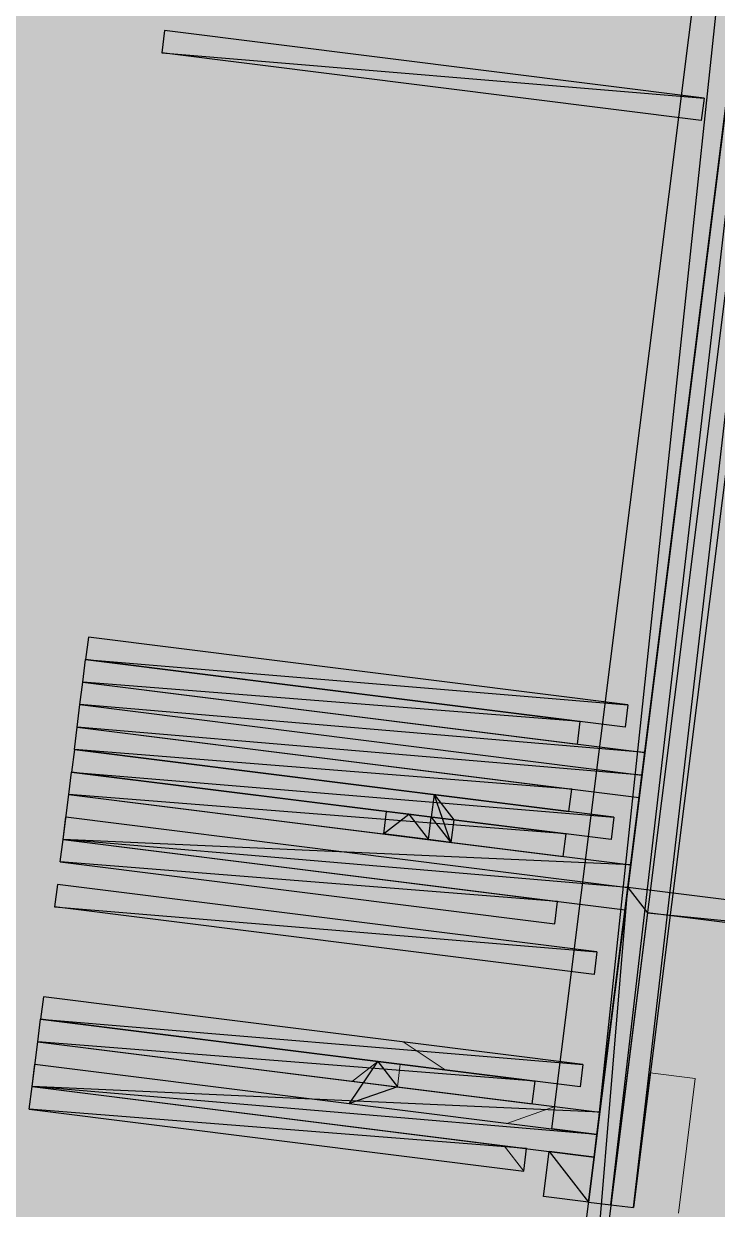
# Model space of a CAD drawing. Header units: metres. Extents: x -4 to 509425, y 7549 to 4732445.
# Drawn here: x 475994.0224 to 475994.2816, y 4719728.281 to 4719728.7242 of the extents above; entities that cross this region are included whole.
import ezdxf

# ---------------------------------------------------------------- set-up
doc = ezdxf.new("R2010")
doc.units = ezdxf.units.M
doc.header["$LTSCALE"] = 0.01
doc.header["$MEASUREMENT"] = 0
doc.layers.get('0').update_dxf_attribs({"lineweight": 0})
doc.layers.add('_SUBESTACIÓN', color=1, linetype='Continuous')
doc.layers.add('SUBESTACION LA VID', color=253, linetype='Continuous')

# ---------------------------------------------------------------- blocks, each defined once
blk = doc.blocks.new('A$Cfff6051d')
at = {"layer": 'SUBESTACION LA VID', "transparency": 33554687}
h = blk.add_hatch(color=256, dxfattribs=at)
h.dxf.hatch_style = 2
edge = h.paths.add_edge_path()
edge.add_spline(control_points=[(475994.21979, 4719728.31102), (475994.21979, 4719728.31102), (475994.23659, 4719728.30891), (475994.23659, 4719728.30891), (475994.23659, 4719728.30891), (475994.32932, 4719729.18465), (475994.32932, 4719729.18465), (475994.32932, 4719729.18465), (475994.21979, 4719728.31102), (475994.21979, 4719728.31102)], knot_values=[0, 0, 0, 0, 1, 1, 1, 2, 2, 2, 3, 3, 3, 3], degree=3, periodic=0)
edge = h.paths.add_edge_path()
edge.add_spline(control_points=[(475994.23659, 4719728.30891), (475994.23659, 4719728.30891), (475994.32932, 4719729.18465), (475994.32932, 4719729.18465), (475994.32932, 4719729.18465), (475994.34822, 4719729.19935), (475994.34822, 4719729.19935), (475994.34822, 4719729.19935), (475994.23659, 4719728.30891), (475994.23659, 4719728.30891)], knot_values=[0, 0, 0, 0, 1, 1, 1, 2, 2, 2, 3, 3, 3, 3], degree=3, periodic=0)
edge = h.paths.add_edge_path()
edge.add_spline(control_points=[(475994.32932, 4719729.18465), (475994.32932, 4719729.18465), (475994.34822, 4719729.19935), (475994.34822, 4719729.19935), (475994.34822, 4719729.19935), (475994.28731, 4719729.18992), (475994.28731, 4719729.18992), (475994.28731, 4719729.18992), (475994.32932, 4719729.18465), (475994.32932, 4719729.18465)], knot_values=[0, 0, 0, 0, 1, 1, 1, 2, 2, 2, 3, 3, 3, 3], degree=3, periodic=0)
edge = h.paths.add_edge_path()
edge.add_spline(control_points=[(475994.34822, 4719729.19935), (475994.34822, 4719729.19935), (475994.28731, 4719729.18992), (475994.28731, 4719729.18992), (475994.28731, 4719729.18992), (475994.27262, 4719729.20883), (475994.27262, 4719729.20883), (475994.27262, 4719729.20883), (475994.34822, 4719729.19935), (475994.34822, 4719729.19935)], knot_values=[0, 0, 0, 0, 1, 1, 1, 2, 2, 2, 3, 3, 3, 3], degree=3, periodic=0)
h = blk.add_hatch(color=256, dxfattribs=at)
h.dxf.hatch_style = 2
edge = h.paths.add_edge_path()
edge.add_spline(control_points=[(475994.35557, 4719729.18989), (475994.35557, 4719729.18989), (475994.34717, 4719729.19095), (475994.34717, 4719729.19095), (475994.34717, 4719729.19095), (475994.24183, 4719728.28266), (475994.24183, 4719728.28266), (475994.24183, 4719728.28266), (475994.35557, 4719729.18989), (475994.35557, 4719729.18989)], knot_values=[0, 0, 0, 0, 1, 1, 1, 2, 2, 2, 3, 3, 3, 3], degree=3, periodic=0)
edge = h.paths.add_edge_path()
edge.add_spline(control_points=[(475994.34717, 4719729.19095), (475994.34717, 4719729.19095), (475994.24183, 4719728.28266), (475994.24183, 4719728.28266), (475994.24183, 4719728.28266), (475994.23343, 4719728.28371), (475994.23343, 4719728.28371), (475994.23343, 4719728.28371), (475994.34717, 4719729.19095), (475994.34717, 4719729.19095)], knot_values=[0, 0, 0, 0, 1, 1, 1, 2, 2, 2, 3, 3, 3, 3], degree=3, periodic=0)
h = blk.add_hatch(color=256, dxfattribs=at)
h.dxf.hatch_style = 2
edge = h.paths.add_edge_path()
edge.add_spline(control_points=[(475994.36397, 4719729.18884), (475994.36397, 4719729.18884), (475994.35557, 4719729.18989), (475994.35557, 4719729.18989), (475994.35557, 4719729.18989), (475994.25023, 4719728.2816), (475994.25023, 4719728.2816), (475994.25023, 4719728.2816), (475994.36397, 4719729.18884), (475994.36397, 4719729.18884)], knot_values=[0, 0, 0, 0, 1, 1, 1, 2, 2, 2, 3, 3, 3, 3], degree=3, periodic=0)
edge = h.paths.add_edge_path()
edge.add_spline(control_points=[(475994.35557, 4719729.18989), (475994.35557, 4719729.18989), (475994.25023, 4719728.2816), (475994.25023, 4719728.2816), (475994.25023, 4719728.2816), (475994.24183, 4719728.28266), (475994.24183, 4719728.28266), (475994.24183, 4719728.28266), (475994.35557, 4719729.18989), (475994.35557, 4719729.18989)], knot_values=[0, 0, 0, 0, 1, 1, 1, 2, 2, 2, 3, 3, 3, 3], degree=3, periodic=0)
h = blk.add_hatch(color=256, dxfattribs=at)
h.dxf.hatch_style = 2
edge = h.paths.add_edge_path()
edge.add_spline(control_points=[(475994.27558, 4719728.68798), (475994.27558, 4719728.68798), (475994.27663, 4719728.69638), (475994.27663, 4719728.69638), (475994.27663, 4719728.69638), (475994.07397, 4719728.71326), (475994.07397, 4719728.71326), (475994.07397, 4719728.71326), (475994.27558, 4719728.68798), (475994.27558, 4719728.68798)], knot_values=[0, 0, 0, 0, 1, 1, 1, 2, 2, 2, 3, 3, 3, 3], degree=3, periodic=0)
edge = h.paths.add_edge_path()
edge.add_spline(control_points=[(475994.27663, 4719728.69638), (475994.27663, 4719728.69638), (475994.07397, 4719728.71326), (475994.07397, 4719728.71326), (475994.07397, 4719728.71326), (475994.07502, 4719728.72166), (475994.07502, 4719728.72166), (475994.07502, 4719728.72166), (475994.27663, 4719728.69638), (475994.27663, 4719728.69638)], knot_values=[0, 0, 0, 0, 1, 1, 1, 2, 2, 2, 3, 3, 3, 3], degree=3, periodic=0)
h = blk.add_hatch(color=256, dxfattribs=at)
h.dxf.hatch_style = 2
edge = h.paths.add_edge_path()
edge.add_spline(control_points=[(475994.24715, 4719728.46117), (475994.24715, 4719728.46117), (475994.2482, 4719728.46957), (475994.2482, 4719728.46957), (475994.2482, 4719728.46957), (475994.04554, 4719728.48645), (475994.04554, 4719728.48645), (475994.04554, 4719728.48645), (475994.24715, 4719728.46117), (475994.24715, 4719728.46117)], knot_values=[0, 0, 0, 0, 1, 1, 1, 2, 2, 2, 3, 3, 3, 3], degree=3, periodic=0)
edge = h.paths.add_edge_path()
edge.add_spline(control_points=[(475994.2482, 4719728.46957), (475994.2482, 4719728.46957), (475994.04554, 4719728.48645), (475994.04554, 4719728.48645), (475994.04554, 4719728.48645), (475994.04659, 4719728.49485), (475994.04659, 4719728.49485), (475994.04659, 4719728.49485), (475994.2482, 4719728.46957), (475994.2482, 4719728.46957)], knot_values=[0, 0, 0, 0, 1, 1, 1, 2, 2, 2, 3, 3, 3, 3], degree=3, periodic=0)
h = blk.add_hatch(color=256, dxfattribs=at)
h.dxf.hatch_style = 2
edge = h.paths.add_edge_path()
edge.add_spline(control_points=[(475994.04554, 4719728.48645), (475994.04554, 4719728.48645), (475994.04448, 4719728.47804), (475994.04448, 4719728.47804), (475994.04448, 4719728.47804), (475994.23034, 4719728.46328), (475994.23034, 4719728.46328), (475994.23034, 4719728.46328), (475994.04554, 4719728.48645), (475994.04554, 4719728.48645)], knot_values=[0, 0, 0, 0, 1, 1, 1, 2, 2, 2, 3, 3, 3, 3], degree=3, periodic=0)
edge = h.paths.add_edge_path()
edge.add_spline(control_points=[(475994.04448, 4719728.47804), (475994.04448, 4719728.47804), (475994.23034, 4719728.46328), (475994.23034, 4719728.46328), (475994.23034, 4719728.46328), (475994.22929, 4719728.45488), (475994.22929, 4719728.45488), (475994.22929, 4719728.45488), (475994.04448, 4719728.47804), (475994.04448, 4719728.47804)], knot_values=[0, 0, 0, 0, 1, 1, 1, 2, 2, 2, 3, 3, 3, 3], degree=3, periodic=0)
h = blk.add_hatch(color=256, dxfattribs=at)
h.dxf.hatch_style = 2
edge = h.paths.add_edge_path()
edge.add_spline(control_points=[(475994.04448, 4719728.47804), (475994.04448, 4719728.47804), (475994.04343, 4719728.46964), (475994.04343, 4719728.46964), (475994.04343, 4719728.46964), (475994.25449, 4719728.45172), (475994.25449, 4719728.45172), (475994.25449, 4719728.45172), (475994.04448, 4719728.47804), (475994.04448, 4719728.47804)], knot_values=[0, 0, 0, 0, 1, 1, 1, 2, 2, 2, 3, 3, 3, 3], degree=3, periodic=0)
edge = h.paths.add_edge_path()
edge.add_spline(control_points=[(475994.04343, 4719728.46964), (475994.04343, 4719728.46964), (475994.25449, 4719728.45172), (475994.25449, 4719728.45172), (475994.25449, 4719728.45172), (475994.25344, 4719728.44332), (475994.25344, 4719728.44332), (475994.25344, 4719728.44332), (475994.04343, 4719728.46964), (475994.04343, 4719728.46964)], knot_values=[0, 0, 0, 0, 1, 1, 1, 2, 2, 2, 3, 3, 3, 3], degree=3, periodic=0)
h = blk.add_hatch(color=256, dxfattribs=at)
h.dxf.hatch_style = 2
edge = h.paths.add_edge_path()
edge.add_spline(control_points=[(475994.04343, 4719728.46964), (475994.04343, 4719728.46964), (475994.04238, 4719728.46124), (475994.04238, 4719728.46124), (475994.04238, 4719728.46124), (475994.25344, 4719728.44332), (475994.25344, 4719728.44332), (475994.25344, 4719728.44332), (475994.04343, 4719728.46964), (475994.04343, 4719728.46964)], knot_values=[0, 0, 0, 0, 1, 1, 1, 2, 2, 2, 3, 3, 3, 3], degree=3, periodic=0)
edge = h.paths.add_edge_path()
edge.add_spline(control_points=[(475994.04238, 4719728.46124), (475994.04238, 4719728.46124), (475994.25344, 4719728.44332), (475994.25344, 4719728.44332), (475994.25344, 4719728.44332), (475994.25239, 4719728.43492), (475994.25239, 4719728.43492), (475994.25239, 4719728.43492), (475994.04238, 4719728.46124), (475994.04238, 4719728.46124)], knot_values=[0, 0, 0, 0, 1, 1, 1, 2, 2, 2, 3, 3, 3, 3], degree=3, periodic=0)
h = blk.add_hatch(color=256, dxfattribs=at)
h.dxf.hatch_style = 2
edge = h.paths.add_edge_path()
edge.add_spline(control_points=[(475994.04238, 4719728.46124), (475994.04238, 4719728.46124), (475994.04132, 4719728.45284), (475994.04132, 4719728.45284), (475994.04132, 4719728.45284), (475994.22718, 4719728.43808), (475994.22718, 4719728.43808), (475994.22718, 4719728.43808), (475994.04238, 4719728.46124), (475994.04238, 4719728.46124)], knot_values=[0, 0, 0, 0, 1, 1, 1, 2, 2, 2, 3, 3, 3, 3], degree=3, periodic=0)
edge = h.paths.add_edge_path()
edge.add_spline(control_points=[(475994.04132, 4719728.45284), (475994.04132, 4719728.45284), (475994.22718, 4719728.43808), (475994.22718, 4719728.43808), (475994.22718, 4719728.43808), (475994.22613, 4719728.42968), (475994.22613, 4719728.42968), (475994.22613, 4719728.42968), (475994.04132, 4719728.45284), (475994.04132, 4719728.45284)], knot_values=[0, 0, 0, 0, 1, 1, 1, 2, 2, 2, 3, 3, 3, 3], degree=3, periodic=0)
h = blk.add_hatch(color=256, dxfattribs=at)
h.dxf.hatch_style = 2
edge = h.paths.add_edge_path()
edge.add_spline(control_points=[(475994.24188, 4719728.41917), (475994.24188, 4719728.41917), (475994.24293, 4719728.42757), (475994.24293, 4719728.42757), (475994.24293, 4719728.42757), (475994.04027, 4719728.44444), (475994.04027, 4719728.44444), (475994.04027, 4719728.44444), (475994.24188, 4719728.41917), (475994.24188, 4719728.41917)], knot_values=[0, 0, 0, 0, 1, 1, 1, 2, 2, 2, 3, 3, 3, 3], degree=3, periodic=0)
edge = h.paths.add_edge_path()
edge.add_spline(control_points=[(475994.24293, 4719728.42757), (475994.24293, 4719728.42757), (475994.04027, 4719728.44444), (475994.04027, 4719728.44444), (475994.04027, 4719728.44444), (475994.04132, 4719728.45284), (475994.04132, 4719728.45284), (475994.04132, 4719728.45284), (475994.24293, 4719728.42757), (475994.24293, 4719728.42757)], knot_values=[0, 0, 0, 0, 1, 1, 1, 2, 2, 2, 3, 3, 3, 3], degree=3, periodic=0)
h = blk.add_hatch(color=256, dxfattribs=at)
h.dxf.hatch_style = 2
edge = h.paths.add_edge_path()
edge.add_spline(control_points=[(475994.04027, 4719728.44444), (475994.04027, 4719728.44444), (475994.03922, 4719728.43604), (475994.03922, 4719728.43604), (475994.03922, 4719728.43604), (475994.22508, 4719728.42128), (475994.22508, 4719728.42128), (475994.22508, 4719728.42128), (475994.04027, 4719728.44444), (475994.04027, 4719728.44444)], knot_values=[0, 0, 0, 0, 1, 1, 1, 2, 2, 2, 3, 3, 3, 3], degree=3, periodic=0)
edge = h.paths.add_edge_path()
edge.add_spline(control_points=[(475994.03922, 4719728.43604), (475994.03922, 4719728.43604), (475994.22508, 4719728.42128), (475994.22508, 4719728.42128), (475994.22508, 4719728.42128), (475994.22402, 4719728.41288), (475994.22402, 4719728.41288), (475994.22402, 4719728.41288), (475994.03922, 4719728.43604), (475994.03922, 4719728.43604)], knot_values=[0, 0, 0, 0, 1, 1, 1, 2, 2, 2, 3, 3, 3, 3], degree=3, periodic=0)
h = blk.add_hatch(color=256, dxfattribs=at)
h.dxf.hatch_style = 2
edge = h.paths.add_edge_path()
edge.add_spline(control_points=[(475994.03922, 4719728.43604), (475994.03922, 4719728.43604), (475994.03711, 4719728.41924), (475994.03711, 4719728.41924), (475994.03711, 4719728.41924), (475994.24923, 4719728.40972), (475994.24923, 4719728.40972), (475994.24923, 4719728.40972), (475994.03922, 4719728.43604), (475994.03922, 4719728.43604)], knot_values=[0, 0, 0, 0, 1, 1, 1, 2, 2, 2, 3, 3, 3, 3], degree=3, periodic=0)
edge = h.paths.add_edge_path()
edge.add_spline(control_points=[(475994.03711, 4719728.41924), (475994.03711, 4719728.41924), (475994.24923, 4719728.40972), (475994.24923, 4719728.40972), (475994.24923, 4719728.40972), (475994.24712, 4719728.39291), (475994.24712, 4719728.39291), (475994.24712, 4719728.39291), (475994.03711, 4719728.41924), (475994.03711, 4719728.41924)], knot_values=[0, 0, 0, 0, 1, 1, 1, 2, 2, 2, 3, 3, 3, 3], degree=3, periodic=0)
h = blk.add_hatch(color=256, dxfattribs=at)
h.dxf.hatch_style = 2
edge = h.paths.add_edge_path()
edge.add_spline(control_points=[(475994.03816, 4719728.42764), (475994.03816, 4719728.42764), (475994.03711, 4719728.41924), (475994.03711, 4719728.41924), (475994.03711, 4719728.41924), (475994.24817, 4719728.40131), (475994.24817, 4719728.40131), (475994.24817, 4719728.40131), (475994.03816, 4719728.42764), (475994.03816, 4719728.42764)], knot_values=[0, 0, 0, 0, 1, 1, 1, 2, 2, 2, 3, 3, 3, 3], degree=3, periodic=0)
edge = h.paths.add_edge_path()
edge.add_spline(control_points=[(475994.03711, 4719728.41924), (475994.03711, 4719728.41924), (475994.24817, 4719728.40131), (475994.24817, 4719728.40131), (475994.24817, 4719728.40131), (475994.24712, 4719728.39291), (475994.24712, 4719728.39291), (475994.24712, 4719728.39291), (475994.03711, 4719728.41924), (475994.03711, 4719728.41924)], knot_values=[0, 0, 0, 0, 1, 1, 1, 2, 2, 2, 3, 3, 3, 3], degree=3, periodic=0)
h = blk.add_hatch(color=256, dxfattribs=at)
h.dxf.hatch_style = 2
edge = h.paths.add_edge_path()
edge.add_spline(control_points=[(475994.03711, 4719728.41924), (475994.03711, 4719728.41924), (475994.03606, 4719728.41084), (475994.03606, 4719728.41084), (475994.03606, 4719728.41084), (475994.22192, 4719728.39607), (475994.22192, 4719728.39607), (475994.22192, 4719728.39607), (475994.03711, 4719728.41924), (475994.03711, 4719728.41924)], knot_values=[0, 0, 0, 0, 1, 1, 1, 2, 2, 2, 3, 3, 3, 3], degree=3, periodic=0)
edge = h.paths.add_edge_path()
edge.add_spline(control_points=[(475994.03606, 4719728.41084), (475994.03606, 4719728.41084), (475994.22192, 4719728.39607), (475994.22192, 4719728.39607), (475994.22192, 4719728.39607), (475994.22086, 4719728.38767), (475994.22086, 4719728.38767), (475994.22086, 4719728.38767), (475994.03606, 4719728.41084), (475994.03606, 4719728.41084)], knot_values=[0, 0, 0, 0, 1, 1, 1, 2, 2, 2, 3, 3, 3, 3], degree=3, periodic=0)
h = blk.add_hatch(color=256, dxfattribs=at)
h.dxf.hatch_style = 2
edge = h.paths.add_edge_path()
edge.add_spline(control_points=[(475994.23556, 4719728.36877), (475994.23556, 4719728.36877), (475994.23661, 4719728.37717), (475994.23661, 4719728.37717), (475994.23661, 4719728.37717), (475994.03395, 4719728.39404), (475994.03395, 4719728.39404), (475994.03395, 4719728.39404), (475994.23556, 4719728.36877), (475994.23556, 4719728.36877)], knot_values=[0, 0, 0, 0, 1, 1, 1, 2, 2, 2, 3, 3, 3, 3], degree=3, periodic=0)
edge = h.paths.add_edge_path()
edge.add_spline(control_points=[(475994.23661, 4719728.37717), (475994.23661, 4719728.37717), (475994.03395, 4719728.39404), (475994.03395, 4719728.39404), (475994.03395, 4719728.39404), (475994.03501, 4719728.40244), (475994.03501, 4719728.40244), (475994.03501, 4719728.40244), (475994.23661, 4719728.37717), (475994.23661, 4719728.37717)], knot_values=[0, 0, 0, 0, 1, 1, 1, 2, 2, 2, 3, 3, 3, 3], degree=3, periodic=0)
h = blk.add_hatch(color=256, dxfattribs=at)
h.dxf.hatch_style = 2
edge = h.paths.add_edge_path()
edge.add_spline(control_points=[(475994.55996, 4719728.16598), (475994.55996, 4719728.16598), (475994.56836, 4719728.16493), (475994.56836, 4719728.16493), (475994.56836, 4719728.16493), (475994.58313, 4719728.35079), (475994.58313, 4719728.35079), (475994.58313, 4719728.35079), (475994.55996, 4719728.16598), (475994.55996, 4719728.16598)], knot_values=[0, 0, 0, 0, 1, 1, 1, 2, 2, 2, 3, 3, 3, 3], degree=3, periodic=0)
edge = h.paths.add_edge_path()
edge.add_spline(control_points=[(475994.56836, 4719728.16493), (475994.56836, 4719728.16493), (475994.58313, 4719728.35079), (475994.58313, 4719728.35079), (475994.58313, 4719728.35079), (475994.59259, 4719728.35814), (475994.59259, 4719728.35814), (475994.59259, 4719728.35814), (475994.56836, 4719728.16493), (475994.56836, 4719728.16493)], knot_values=[0, 0, 0, 0, 1, 1, 1, 2, 2, 2, 3, 3, 3, 3], degree=3, periodic=0)
edge = h.paths.add_edge_path()
edge.add_spline(control_points=[(475994.58313, 4719728.35079), (475994.58313, 4719728.35079), (475994.59259, 4719728.35814), (475994.59259, 4719728.35814), (475994.59259, 4719728.35814), (475994.25552, 4719728.39186), (475994.25552, 4719728.39186), (475994.25552, 4719728.39186), (475994.58313, 4719728.35079), (475994.58313, 4719728.35079)], knot_values=[0, 0, 0, 0, 1, 1, 1, 2, 2, 2, 3, 3, 3, 3], degree=3, periodic=0)
edge = h.paths.add_edge_path()
edge.add_spline(control_points=[(475994.59259, 4719728.35814), (475994.59259, 4719728.35814), (475994.25552, 4719728.39186), (475994.25552, 4719728.39186), (475994.25552, 4719728.39186), (475994.24817, 4719728.40131), (475994.24817, 4719728.40131), (475994.24817, 4719728.40131), (475994.59259, 4719728.35814), (475994.59259, 4719728.35814)], knot_values=[0, 0, 0, 0, 1, 1, 1, 2, 2, 2, 3, 3, 3, 3], degree=3, periodic=0)
edge = h.paths.add_edge_path()
edge.add_spline(control_points=[(475994.25552, 4719728.39186), (475994.25552, 4719728.39186), (475994.24817, 4719728.40131), (475994.24817, 4719728.40131), (475994.24817, 4719728.40131), (475994.2313, 4719728.19865), (475994.2313, 4719728.19865), (475994.2313, 4719728.19865), (475994.25552, 4719728.39186), (475994.25552, 4719728.39186)], knot_values=[0, 0, 0, 0, 1, 1, 1, 2, 2, 2, 3, 3, 3, 3], degree=3, periodic=0)
edge = h.paths.add_edge_path()
edge.add_spline(control_points=[(475994.24817, 4719728.40131), (475994.24817, 4719728.40131), (475994.2313, 4719728.19865), (475994.2313, 4719728.19865), (475994.2313, 4719728.19865), (475994.2229, 4719728.19971), (475994.2229, 4719728.19971), (475994.2229, 4719728.19971), (475994.24817, 4719728.40131), (475994.24817, 4719728.40131)], knot_values=[0, 0, 0, 0, 1, 1, 1, 2, 2, 2, 3, 3, 3, 3], degree=3, periodic=0)
h = blk.add_hatch(color=256, dxfattribs=at)
h.dxf.hatch_style = 2
edge = h.paths.add_edge_path()
edge.add_spline(control_points=[(475994.23029, 4719728.32677), (475994.23029, 4719728.32677), (475994.23135, 4719728.33516), (475994.23135, 4719728.33516), (475994.23135, 4719728.33516), (475994.02869, 4719728.35204), (475994.02869, 4719728.35204), (475994.02869, 4719728.35204), (475994.23029, 4719728.32677), (475994.23029, 4719728.32677)], knot_values=[0, 0, 0, 0, 1, 1, 1, 2, 2, 2, 3, 3, 3, 3], degree=3, periodic=0)
edge = h.paths.add_edge_path()
edge.add_spline(control_points=[(475994.23135, 4719728.33516), (475994.23135, 4719728.33516), (475994.02869, 4719728.35204), (475994.02869, 4719728.35204), (475994.02869, 4719728.35204), (475994.02974, 4719728.36044), (475994.02974, 4719728.36044), (475994.02974, 4719728.36044), (475994.23135, 4719728.33516), (475994.23135, 4719728.33516)], knot_values=[0, 0, 0, 0, 1, 1, 1, 2, 2, 2, 3, 3, 3, 3], degree=3, periodic=0)
h = blk.add_hatch(color=256, dxfattribs=at)
h.dxf.hatch_style = 2
edge = h.paths.add_edge_path()
edge.add_spline(control_points=[(475994.02869, 4719728.35204), (475994.02869, 4719728.35204), (475994.02763, 4719728.34364), (475994.02763, 4719728.34364), (475994.02763, 4719728.34364), (475994.21349, 4719728.32887), (475994.21349, 4719728.32887), (475994.21349, 4719728.32887), (475994.02869, 4719728.35204), (475994.02869, 4719728.35204)], knot_values=[0, 0, 0, 0, 1, 1, 1, 2, 2, 2, 3, 3, 3, 3], degree=3, periodic=0)
edge = h.paths.add_edge_path()
edge.add_spline(control_points=[(475994.02763, 4719728.34364), (475994.02763, 4719728.34364), (475994.21349, 4719728.32887), (475994.21349, 4719728.32887), (475994.21349, 4719728.32887), (475994.21244, 4719728.32047), (475994.21244, 4719728.32047), (475994.21244, 4719728.32047), (475994.02763, 4719728.34364), (475994.02763, 4719728.34364)], knot_values=[0, 0, 0, 0, 1, 1, 1, 2, 2, 2, 3, 3, 3, 3], degree=3, periodic=0)
h = blk.add_hatch(color=256, dxfattribs=at)
h.dxf.hatch_style = 2
edge = h.paths.add_edge_path()
edge.add_spline(control_points=[(475994.02763, 4719728.34364), (475994.02763, 4719728.34364), (475994.02553, 4719728.32684), (475994.02553, 4719728.32684), (475994.02553, 4719728.32684), (475994.23764, 4719728.31731), (475994.23764, 4719728.31731), (475994.23764, 4719728.31731), (475994.02763, 4719728.34364), (475994.02763, 4719728.34364)], knot_values=[0, 0, 0, 0, 1, 1, 1, 2, 2, 2, 3, 3, 3, 3], degree=3, periodic=0)
edge = h.paths.add_edge_path()
edge.add_spline(control_points=[(475994.02553, 4719728.32684), (475994.02553, 4719728.32684), (475994.23764, 4719728.31731), (475994.23764, 4719728.31731), (475994.23764, 4719728.31731), (475994.23554, 4719728.30051), (475994.23554, 4719728.30051), (475994.23554, 4719728.30051), (475994.02553, 4719728.32684), (475994.02553, 4719728.32684)], knot_values=[0, 0, 0, 0, 1, 1, 1, 2, 2, 2, 3, 3, 3, 3], degree=3, periodic=0)
h = blk.add_hatch(color=256, dxfattribs=at)
h.dxf.hatch_style = 2
edge = h.paths.add_edge_path()
edge.add_spline(control_points=[(475994.02658, 4719728.33524), (475994.02658, 4719728.33524), (475994.02553, 4719728.32684), (475994.02553, 4719728.32684), (475994.02553, 4719728.32684), (475994.23659, 4719728.30891), (475994.23659, 4719728.30891), (475994.23659, 4719728.30891), (475994.02658, 4719728.33524), (475994.02658, 4719728.33524)], knot_values=[0, 0, 0, 0, 1, 1, 1, 2, 2, 2, 3, 3, 3, 3], degree=3, periodic=0)
edge = h.paths.add_edge_path()
edge.add_spline(control_points=[(475994.02553, 4719728.32684), (475994.02553, 4719728.32684), (475994.23659, 4719728.30891), (475994.23659, 4719728.30891), (475994.23659, 4719728.30891), (475994.23554, 4719728.30051), (475994.23554, 4719728.30051), (475994.23554, 4719728.30051), (475994.02553, 4719728.32684), (475994.02553, 4719728.32684)], knot_values=[0, 0, 0, 0, 1, 1, 1, 2, 2, 2, 3, 3, 3, 3], degree=3, periodic=0)
h = blk.add_hatch(color=256, dxfattribs=at)
h.dxf.hatch_style = 2
h.paths.add_polyline_path([(475994.16204, 4719728.32679), (475994.14418, 4719728.3205), (475994.15469, 4719728.33624)])
h = blk.add_hatch(color=256, dxfattribs=at)
h.dxf.hatch_style = 2
edge = h.paths.add_edge_path()
edge.add_spline(control_points=[(475994.02553, 4719728.32684), (475994.02553, 4719728.32684), (475994.02447, 4719728.31844), (475994.02447, 4719728.31844), (475994.02447, 4719728.31844), (475994.21033, 4719728.30367), (475994.21033, 4719728.30367), (475994.21033, 4719728.30367), (475994.02553, 4719728.32684), (475994.02553, 4719728.32684)], knot_values=[0, 0, 0, 0, 1, 1, 1, 2, 2, 2, 3, 3, 3, 3], degree=3, periodic=0)
edge = h.paths.add_edge_path()
edge.add_spline(control_points=[(475994.02447, 4719728.31844), (475994.02447, 4719728.31844), (475994.21033, 4719728.30367), (475994.21033, 4719728.30367), (475994.21033, 4719728.30367), (475994.20928, 4719728.29527), (475994.20928, 4719728.29527), (475994.20928, 4719728.29527), (475994.02447, 4719728.31844), (475994.02447, 4719728.31844)], knot_values=[0, 0, 0, 0, 1, 1, 1, 2, 2, 2, 3, 3, 3, 3], degree=3, periodic=0)
at = {"layer": 'SUBESTACION LA VID', "lineweight": 0}
for p, q in [((475994.17989, 4719728.33308), (475994.16414, 4719728.34359)), ((475994.15469, 4719728.33624), (475994.14524, 4719728.3289)), ((475994.25655, 4719728.33201), (475994.25023, 4719728.2816)), ((475994.20298, 4719728.31312), (475994.22084, 4719728.31942)), ((475994.20193, 4719728.30472), (475994.20928, 4719728.29527))]:
    blk.add_line(p, q, dxfattribs=at)
at = {"layer": 'SUBESTACION LA VID'}
blk.add_lwpolyline([(475994.16204, 4719728.32679), (475994.14418, 4719728.3205), (475994.15469, 4719728.33624)], close=True, dxfattribs=at)
at = {"layer": 'SUBESTACION LA VID', "lineweight": 0}
blk.add_lwpolyline([(475994.16204, 4719728.32679), (475994.14418, 4719728.3205), (475994.15469, 4719728.33624)], close=True, dxfattribs=at)
for points in [[(475994.17149, 4719728.33414), (475994.16309, 4719728.33519), (475994.16204, 4719728.32679)], [(475994.26703, 4719728.2795), (475994.27335, 4719728.3299), (475994.25655, 4719728.33201)], [(475994.20404, 4719728.32152), (475994.21244, 4719728.32047), (475994.20404, 4719728.32152)], [(475994.21874, 4719728.30262), (475994.20193, 4719728.30472), (475994.21033, 4719728.30367)]]:
    blk.add_lwpolyline(points, dxfattribs=at)
at = {"layer": 'SUBESTACION LA VID'}
for points in [[(475994.23659, 4719728.30891), (475994.23659, 4719728.30891), (475994.32932, 4719729.18465), (475994.32932, 4719729.18465), (475994.32932, 4719729.18465), (475994.34822, 4719729.19935), (475994.34822, 4719729.19935), (475994.34822, 4719729.19935), (475994.23659, 4719728.30891), (475994.23659, 4719728.30891)], [(475994.34717, 4719729.19095), (475994.34717, 4719729.19095), (475994.24183, 4719728.28266), (475994.24183, 4719728.28266), (475994.24183, 4719728.28266), (475994.23343, 4719728.28371), (475994.23343, 4719728.28371), (475994.23343, 4719728.28371), (475994.34717, 4719729.19095), (475994.34717, 4719729.19095)], [(475994.35557, 4719729.18989), (475994.35557, 4719729.18989), (475994.34717, 4719729.19095), (475994.34717, 4719729.19095), (475994.34717, 4719729.19095), (475994.24183, 4719728.28266), (475994.24183, 4719728.28266), (475994.24183, 4719728.28266), (475994.35557, 4719729.18989), (475994.35557, 4719729.18989)], [(475994.35557, 4719729.18989), (475994.35557, 4719729.18989), (475994.25023, 4719728.2816), (475994.25023, 4719728.2816), (475994.25023, 4719728.2816), (475994.24183, 4719728.28266), (475994.24183, 4719728.28266), (475994.24183, 4719728.28266), (475994.35557, 4719729.18989), (475994.35557, 4719729.18989)], [(475994.36397, 4719729.18884), (475994.36397, 4719729.18884), (475994.35557, 4719729.18989), (475994.35557, 4719729.18989), (475994.35557, 4719729.18989), (475994.25023, 4719728.2816), (475994.25023, 4719728.2816), (475994.25023, 4719728.2816), (475994.36397, 4719729.18884), (475994.36397, 4719729.18884)], [(475994.21979, 4719728.31102), (475994.21979, 4719728.31102), (475994.23659, 4719728.30891), (475994.23659, 4719728.30891), (475994.23659, 4719728.30891), (475994.32932, 4719729.18465), (475994.32932, 4719729.18465), (475994.32932, 4719729.18465), (475994.21979, 4719728.31102), (475994.21979, 4719728.31102)], [(475994.27663, 4719728.69638), (475994.27663, 4719728.69638), (475994.07397, 4719728.71326), (475994.07397, 4719728.71326), (475994.07397, 4719728.71326), (475994.07502, 4719728.72166), (475994.07502, 4719728.72166), (475994.07502, 4719728.72166), (475994.27663, 4719728.69638), (475994.27663, 4719728.69638)], [(475994.27558, 4719728.68798), (475994.27558, 4719728.68798), (475994.27663, 4719728.69638), (475994.27663, 4719728.69638), (475994.27663, 4719728.69638), (475994.07397, 4719728.71326), (475994.07397, 4719728.71326), (475994.07397, 4719728.71326), (475994.27558, 4719728.68798), (475994.27558, 4719728.68798)], [(475994.2482, 4719728.46957), (475994.2482, 4719728.46957), (475994.04554, 4719728.48645), (475994.04554, 4719728.48645), (475994.04554, 4719728.48645), (475994.04659, 4719728.49485), (475994.04659, 4719728.49485), (475994.04659, 4719728.49485), (475994.2482, 4719728.46957), (475994.2482, 4719728.46957)], [(475994.04554, 4719728.48645), (475994.04554, 4719728.48645), (475994.04448, 4719728.47804), (475994.04448, 4719728.47804), (475994.04448, 4719728.47804), (475994.23034, 4719728.46328), (475994.23034, 4719728.46328), (475994.23034, 4719728.46328), (475994.04554, 4719728.48645), (475994.04554, 4719728.48645)], [(475994.24715, 4719728.46117), (475994.24715, 4719728.46117), (475994.2482, 4719728.46957), (475994.2482, 4719728.46957), (475994.2482, 4719728.46957), (475994.04554, 4719728.48645), (475994.04554, 4719728.48645), (475994.04554, 4719728.48645), (475994.24715, 4719728.46117), (475994.24715, 4719728.46117)], [(475994.04448, 4719728.47804), (475994.04448, 4719728.47804), (475994.04343, 4719728.46964), (475994.04343, 4719728.46964), (475994.04343, 4719728.46964), (475994.25449, 4719728.45172), (475994.25449, 4719728.45172), (475994.25449, 4719728.45172), (475994.04448, 4719728.47804), (475994.04448, 4719728.47804)], [(475994.04448, 4719728.47804), (475994.04448, 4719728.47804), (475994.23034, 4719728.46328), (475994.23034, 4719728.46328), (475994.23034, 4719728.46328), (475994.22929, 4719728.45488), (475994.22929, 4719728.45488), (475994.22929, 4719728.45488), (475994.04448, 4719728.47804), (475994.04448, 4719728.47804)], [(475994.04343, 4719728.46964), (475994.04343, 4719728.46964), (475994.04238, 4719728.46124), (475994.04238, 4719728.46124), (475994.04238, 4719728.46124), (475994.25344, 4719728.44332), (475994.25344, 4719728.44332), (475994.25344, 4719728.44332), (475994.04343, 4719728.46964), (475994.04343, 4719728.46964)], [(475994.04343, 4719728.46964), (475994.04343, 4719728.46964), (475994.25449, 4719728.45172), (475994.25449, 4719728.45172), (475994.25449, 4719728.45172), (475994.25344, 4719728.44332), (475994.25344, 4719728.44332), (475994.25344, 4719728.44332), (475994.04343, 4719728.46964), (475994.04343, 4719728.46964)], [(475994.04238, 4719728.46124), (475994.04238, 4719728.46124), (475994.04132, 4719728.45284), (475994.04132, 4719728.45284), (475994.04132, 4719728.45284), (475994.22718, 4719728.43808), (475994.22718, 4719728.43808), (475994.22718, 4719728.43808), (475994.04238, 4719728.46124), (475994.04238, 4719728.46124)], [(475994.04238, 4719728.46124), (475994.04238, 4719728.46124), (475994.25344, 4719728.44332), (475994.25344, 4719728.44332), (475994.25344, 4719728.44332), (475994.25239, 4719728.43492), (475994.25239, 4719728.43492), (475994.25239, 4719728.43492), (475994.04238, 4719728.46124), (475994.04238, 4719728.46124)], [(475994.24293, 4719728.42757), (475994.24293, 4719728.42757), (475994.04027, 4719728.44444), (475994.04027, 4719728.44444), (475994.04027, 4719728.44444), (475994.04132, 4719728.45284), (475994.04132, 4719728.45284), (475994.04132, 4719728.45284), (475994.24293, 4719728.42757), (475994.24293, 4719728.42757)], [(475994.04132, 4719728.45284), (475994.04132, 4719728.45284), (475994.22718, 4719728.43808), (475994.22718, 4719728.43808), (475994.22718, 4719728.43808), (475994.22613, 4719728.42968), (475994.22613, 4719728.42968), (475994.22613, 4719728.42968), (475994.04132, 4719728.45284), (475994.04132, 4719728.45284)], [(475994.04027, 4719728.44444), (475994.04027, 4719728.44444), (475994.03922, 4719728.43604), (475994.03922, 4719728.43604), (475994.03922, 4719728.43604), (475994.22508, 4719728.42128), (475994.22508, 4719728.42128), (475994.22508, 4719728.42128), (475994.04027, 4719728.44444), (475994.04027, 4719728.44444)], [(475994.24188, 4719728.41917), (475994.24188, 4719728.41917), (475994.24293, 4719728.42757), (475994.24293, 4719728.42757), (475994.24293, 4719728.42757), (475994.04027, 4719728.44444), (475994.04027, 4719728.44444), (475994.04027, 4719728.44444), (475994.24188, 4719728.41917), (475994.24188, 4719728.41917)], [(475994.03922, 4719728.43604), (475994.03922, 4719728.43604), (475994.03711, 4719728.41924), (475994.03711, 4719728.41924), (475994.03711, 4719728.41924), (475994.24923, 4719728.40972), (475994.24923, 4719728.40972), (475994.24923, 4719728.40972), (475994.03922, 4719728.43604), (475994.03922, 4719728.43604)], [(475994.03922, 4719728.43604), (475994.03922, 4719728.43604), (475994.22508, 4719728.42128), (475994.22508, 4719728.42128), (475994.22508, 4719728.42128), (475994.22402, 4719728.41288), (475994.22402, 4719728.41288), (475994.22402, 4719728.41288), (475994.03922, 4719728.43604), (475994.03922, 4719728.43604)], [(475994.17573, 4719728.43599), (475994.17573, 4719728.43599), (475994.18202, 4719728.41814), (475994.18202, 4719728.41814), (475994.18202, 4719728.41814), (475994.17468, 4719728.42759), (475994.17468, 4719728.42759), (475994.17468, 4719728.42759), (475994.17573, 4719728.43599), (475994.17573, 4719728.43599)], [(475994.18308, 4719728.42654), (475994.18308, 4719728.42654), (475994.17573, 4719728.43599), (475994.17573, 4719728.43599), (475994.17573, 4719728.43599), (475994.18202, 4719728.41814), (475994.18202, 4719728.41814), (475994.18202, 4719728.41814), (475994.18308, 4719728.42654), (475994.18308, 4719728.42654)], [(475994.16628, 4719728.42865), (475994.16628, 4719728.42865), (475994.15682, 4719728.4213), (475994.15682, 4719728.4213), (475994.15682, 4719728.4213), (475994.15788, 4719728.4297), (475994.15788, 4719728.4297), (475994.15788, 4719728.4297), (475994.16628, 4719728.42865), (475994.16628, 4719728.42865)], [(475994.17362, 4719728.41919), (475994.17362, 4719728.41919), (475994.16628, 4719728.42865), (475994.16628, 4719728.42865), (475994.16628, 4719728.42865), (475994.15682, 4719728.4213), (475994.15682, 4719728.4213), (475994.15682, 4719728.4213), (475994.17362, 4719728.41919), (475994.17362, 4719728.41919)], [(475994.17468, 4719728.42759), (475994.17468, 4719728.42759), (475994.17362, 4719728.41919), (475994.17362, 4719728.41919), (475994.17362, 4719728.41919), (475994.16628, 4719728.42865), (475994.16628, 4719728.42865), (475994.16628, 4719728.42865), (475994.17468, 4719728.42759), (475994.17468, 4719728.42759)], [(475994.03816, 4719728.42764), (475994.03816, 4719728.42764), (475994.03711, 4719728.41924), (475994.03711, 4719728.41924), (475994.03711, 4719728.41924), (475994.24817, 4719728.40131), (475994.24817, 4719728.40131), (475994.24817, 4719728.40131), (475994.03816, 4719728.42764), (475994.03816, 4719728.42764)], [(475994.18202, 4719728.41814), (475994.18202, 4719728.41814), (475994.17468, 4719728.42759), (475994.17468, 4719728.42759), (475994.17468, 4719728.42759), (475994.17362, 4719728.41919), (475994.17362, 4719728.41919), (475994.17362, 4719728.41919), (475994.18202, 4719728.41814), (475994.18202, 4719728.41814)], [(475994.03711, 4719728.41924), (475994.03711, 4719728.41924), (475994.03606, 4719728.41084), (475994.03606, 4719728.41084), (475994.03606, 4719728.41084), (475994.22192, 4719728.39607), (475994.22192, 4719728.39607), (475994.22192, 4719728.39607), (475994.03711, 4719728.41924), (475994.03711, 4719728.41924)], [(475994.03711, 4719728.41924), (475994.03711, 4719728.41924), (475994.24817, 4719728.40131), (475994.24817, 4719728.40131), (475994.24817, 4719728.40131), (475994.24712, 4719728.39291), (475994.24712, 4719728.39291), (475994.24712, 4719728.39291), (475994.03711, 4719728.41924), (475994.03711, 4719728.41924)], [(475994.03711, 4719728.41924), (475994.03711, 4719728.41924), (475994.24923, 4719728.40972), (475994.24923, 4719728.40972), (475994.24923, 4719728.40972), (475994.24712, 4719728.39291), (475994.24712, 4719728.39291), (475994.24712, 4719728.39291), (475994.03711, 4719728.41924), (475994.03711, 4719728.41924)], [(475994.03606, 4719728.41084), (475994.03606, 4719728.41084), (475994.22192, 4719728.39607), (475994.22192, 4719728.39607), (475994.22192, 4719728.39607), (475994.22086, 4719728.38767), (475994.22086, 4719728.38767), (475994.22086, 4719728.38767), (475994.03606, 4719728.41084), (475994.03606, 4719728.41084)], [(475994.23661, 4719728.37717), (475994.23661, 4719728.37717), (475994.03395, 4719728.39404), (475994.03395, 4719728.39404), (475994.03395, 4719728.39404), (475994.03501, 4719728.40244), (475994.03501, 4719728.40244), (475994.03501, 4719728.40244), (475994.23661, 4719728.37717), (475994.23661, 4719728.37717)], [(475994.24817, 4719728.40131), (475994.24817, 4719728.40131), (475994.2313, 4719728.19865), (475994.2313, 4719728.19865), (475994.2313, 4719728.19865), (475994.2229, 4719728.19971), (475994.2229, 4719728.19971), (475994.2229, 4719728.19971), (475994.24817, 4719728.40131), (475994.24817, 4719728.40131)], [(475994.25552, 4719728.39186), (475994.25552, 4719728.39186), (475994.24817, 4719728.40131), (475994.24817, 4719728.40131), (475994.24817, 4719728.40131), (475994.2313, 4719728.19865), (475994.2313, 4719728.19865), (475994.2313, 4719728.19865), (475994.25552, 4719728.39186), (475994.25552, 4719728.39186)], [(475994.59259, 4719728.35814), (475994.59259, 4719728.35814), (475994.25552, 4719728.39186), (475994.25552, 4719728.39186), (475994.25552, 4719728.39186), (475994.24817, 4719728.40131), (475994.24817, 4719728.40131), (475994.24817, 4719728.40131), (475994.59259, 4719728.35814), (475994.59259, 4719728.35814)], [(475994.23556, 4719728.36877), (475994.23556, 4719728.36877), (475994.23661, 4719728.37717), (475994.23661, 4719728.37717), (475994.23661, 4719728.37717), (475994.03395, 4719728.39404), (475994.03395, 4719728.39404), (475994.03395, 4719728.39404), (475994.23556, 4719728.36877), (475994.23556, 4719728.36877)], [(475994.58313, 4719728.35079), (475994.58313, 4719728.35079), (475994.59259, 4719728.35814), (475994.59259, 4719728.35814), (475994.59259, 4719728.35814), (475994.25552, 4719728.39186), (475994.25552, 4719728.39186), (475994.25552, 4719728.39186), (475994.58313, 4719728.35079), (475994.58313, 4719728.35079)], [(475994.23135, 4719728.33516), (475994.23135, 4719728.33516), (475994.02869, 4719728.35204), (475994.02869, 4719728.35204), (475994.02869, 4719728.35204), (475994.02974, 4719728.36044), (475994.02974, 4719728.36044), (475994.02974, 4719728.36044), (475994.23135, 4719728.33516), (475994.23135, 4719728.33516)], [(475994.02869, 4719728.35204), (475994.02869, 4719728.35204), (475994.02763, 4719728.34364), (475994.02763, 4719728.34364), (475994.02763, 4719728.34364), (475994.21349, 4719728.32887), (475994.21349, 4719728.32887), (475994.21349, 4719728.32887), (475994.02869, 4719728.35204), (475994.02869, 4719728.35204)], [(475994.23029, 4719728.32677), (475994.23029, 4719728.32677), (475994.23135, 4719728.33516), (475994.23135, 4719728.33516), (475994.23135, 4719728.33516), (475994.02869, 4719728.35204), (475994.02869, 4719728.35204), (475994.02869, 4719728.35204), (475994.23029, 4719728.32677), (475994.23029, 4719728.32677)], [(475994.02763, 4719728.34364), (475994.02763, 4719728.34364), (475994.02553, 4719728.32684), (475994.02553, 4719728.32684), (475994.02553, 4719728.32684), (475994.23764, 4719728.31731), (475994.23764, 4719728.31731), (475994.23764, 4719728.31731), (475994.02763, 4719728.34364), (475994.02763, 4719728.34364)], [(475994.02763, 4719728.34364), (475994.02763, 4719728.34364), (475994.21349, 4719728.32887), (475994.21349, 4719728.32887), (475994.21349, 4719728.32887), (475994.21244, 4719728.32047), (475994.21244, 4719728.32047), (475994.21244, 4719728.32047), (475994.02763, 4719728.34364), (475994.02763, 4719728.34364)], [(475994.02658, 4719728.33524), (475994.02658, 4719728.33524), (475994.02553, 4719728.32684), (475994.02553, 4719728.32684), (475994.02553, 4719728.32684), (475994.23659, 4719728.30891), (475994.23659, 4719728.30891), (475994.23659, 4719728.30891), (475994.02658, 4719728.33524), (475994.02658, 4719728.33524)], [(475994.02553, 4719728.32684), (475994.02553, 4719728.32684), (475994.02447, 4719728.31844), (475994.02447, 4719728.31844), (475994.02447, 4719728.31844), (475994.21033, 4719728.30367), (475994.21033, 4719728.30367), (475994.21033, 4719728.30367), (475994.02553, 4719728.32684), (475994.02553, 4719728.32684)], [(475994.02553, 4719728.32684), (475994.02553, 4719728.32684), (475994.23764, 4719728.31731), (475994.23764, 4719728.31731), (475994.23764, 4719728.31731), (475994.23554, 4719728.30051), (475994.23554, 4719728.30051), (475994.23554, 4719728.30051), (475994.02553, 4719728.32684), (475994.02553, 4719728.32684)], [(475994.02553, 4719728.32684), (475994.02553, 4719728.32684), (475994.23659, 4719728.30891), (475994.23659, 4719728.30891), (475994.23659, 4719728.30891), (475994.23554, 4719728.30051), (475994.23554, 4719728.30051), (475994.23554, 4719728.30051), (475994.02553, 4719728.32684), (475994.02553, 4719728.32684)], [(475994.02447, 4719728.31844), (475994.02447, 4719728.31844), (475994.21033, 4719728.30367), (475994.21033, 4719728.30367), (475994.21033, 4719728.30367), (475994.20928, 4719728.29527), (475994.20928, 4719728.29527), (475994.20928, 4719728.29527), (475994.02447, 4719728.31844), (475994.02447, 4719728.31844)], [(475994.21663, 4719728.28582), (475994.21663, 4719728.28582), (475994.23343, 4719728.28371), (475994.23343, 4719728.28371), (475994.23343, 4719728.28371), (475994.21874, 4719728.30262), (475994.21874, 4719728.30262), (475994.21874, 4719728.30262), (475994.21663, 4719728.28582), (475994.21663, 4719728.28582)], [(475994.23343, 4719728.28371), (475994.23343, 4719728.28371), (475994.21874, 4719728.30262), (475994.21874, 4719728.30262), (475994.21874, 4719728.30262), (475994.23554, 4719728.30051), (475994.23554, 4719728.30051), (475994.23554, 4719728.30051), (475994.23343, 4719728.28371), (475994.23343, 4719728.28371)]]:
    blk.add_open_spline(points, degree=3, knots=[0, 0, 0, 0, 1, 1, 1, 2, 2, 2, 3, 3, 3, 3], dxfattribs=at)
at = {"layer": 'SUBESTACION LA VID', "lineweight": 0}
for points in [[(475994.23659, 4719728.30891), (475994.23659, 4719728.30891), (475994.32932, 4719729.18465), (475994.32932, 4719729.18465), (475994.32932, 4719729.18465), (475994.34822, 4719729.19935), (475994.34822, 4719729.19935), (475994.34822, 4719729.19935), (475994.23659, 4719728.30891), (475994.23659, 4719728.30891)], [(475994.34717, 4719729.19095), (475994.34717, 4719729.19095), (475994.24183, 4719728.28266), (475994.24183, 4719728.28266), (475994.24183, 4719728.28266), (475994.23343, 4719728.28371), (475994.23343, 4719728.28371), (475994.23343, 4719728.28371), (475994.34717, 4719729.19095), (475994.34717, 4719729.19095)], [(475994.35557, 4719729.18989), (475994.35557, 4719729.18989), (475994.34717, 4719729.19095), (475994.34717, 4719729.19095), (475994.34717, 4719729.19095), (475994.24183, 4719728.28266), (475994.24183, 4719728.28266), (475994.24183, 4719728.28266), (475994.35557, 4719729.18989), (475994.35557, 4719729.18989)], [(475994.35557, 4719729.18989), (475994.35557, 4719729.18989), (475994.25023, 4719728.2816), (475994.25023, 4719728.2816), (475994.25023, 4719728.2816), (475994.24183, 4719728.28266), (475994.24183, 4719728.28266), (475994.24183, 4719728.28266), (475994.35557, 4719729.18989), (475994.35557, 4719729.18989)], [(475994.36397, 4719729.18884), (475994.36397, 4719729.18884), (475994.35557, 4719729.18989), (475994.35557, 4719729.18989), (475994.35557, 4719729.18989), (475994.25023, 4719728.2816), (475994.25023, 4719728.2816), (475994.25023, 4719728.2816), (475994.36397, 4719729.18884), (475994.36397, 4719729.18884)], [(475994.21979, 4719728.31102), (475994.21979, 4719728.31102), (475994.23659, 4719728.30891), (475994.23659, 4719728.30891), (475994.23659, 4719728.30891), (475994.32932, 4719729.18465), (475994.32932, 4719729.18465), (475994.32932, 4719729.18465), (475994.21979, 4719728.31102), (475994.21979, 4719728.31102)], [(475994.27663, 4719728.69638), (475994.27663, 4719728.69638), (475994.07397, 4719728.71326), (475994.07397, 4719728.71326), (475994.07397, 4719728.71326), (475994.07502, 4719728.72166), (475994.07502, 4719728.72166), (475994.07502, 4719728.72166), (475994.27663, 4719728.69638), (475994.27663, 4719728.69638)], [(475994.27558, 4719728.68798), (475994.27558, 4719728.68798), (475994.27663, 4719728.69638), (475994.27663, 4719728.69638), (475994.27663, 4719728.69638), (475994.07397, 4719728.71326), (475994.07397, 4719728.71326), (475994.07397, 4719728.71326), (475994.27558, 4719728.68798), (475994.27558, 4719728.68798)], [(475994.2482, 4719728.46957), (475994.2482, 4719728.46957), (475994.04554, 4719728.48645), (475994.04554, 4719728.48645), (475994.04554, 4719728.48645), (475994.04659, 4719728.49485), (475994.04659, 4719728.49485), (475994.04659, 4719728.49485), (475994.2482, 4719728.46957), (475994.2482, 4719728.46957)], [(475994.04554, 4719728.48645), (475994.04554, 4719728.48645), (475994.04448, 4719728.47804), (475994.04448, 4719728.47804), (475994.04448, 4719728.47804), (475994.23034, 4719728.46328), (475994.23034, 4719728.46328), (475994.23034, 4719728.46328), (475994.04554, 4719728.48645), (475994.04554, 4719728.48645)], [(475994.24715, 4719728.46117), (475994.24715, 4719728.46117), (475994.2482, 4719728.46957), (475994.2482, 4719728.46957), (475994.2482, 4719728.46957), (475994.04554, 4719728.48645), (475994.04554, 4719728.48645), (475994.04554, 4719728.48645), (475994.24715, 4719728.46117), (475994.24715, 4719728.46117)], [(475994.04448, 4719728.47804), (475994.04448, 4719728.47804), (475994.04343, 4719728.46964), (475994.04343, 4719728.46964), (475994.04343, 4719728.46964), (475994.25449, 4719728.45172), (475994.25449, 4719728.45172), (475994.25449, 4719728.45172), (475994.04448, 4719728.47804), (475994.04448, 4719728.47804)], [(475994.04448, 4719728.47804), (475994.04448, 4719728.47804), (475994.23034, 4719728.46328), (475994.23034, 4719728.46328), (475994.23034, 4719728.46328), (475994.22929, 4719728.45488), (475994.22929, 4719728.45488), (475994.22929, 4719728.45488), (475994.04448, 4719728.47804), (475994.04448, 4719728.47804)], [(475994.04343, 4719728.46964), (475994.04343, 4719728.46964), (475994.04238, 4719728.46124), (475994.04238, 4719728.46124), (475994.04238, 4719728.46124), (475994.25344, 4719728.44332), (475994.25344, 4719728.44332), (475994.25344, 4719728.44332), (475994.04343, 4719728.46964), (475994.04343, 4719728.46964)], [(475994.04343, 4719728.46964), (475994.04343, 4719728.46964), (475994.25449, 4719728.45172), (475994.25449, 4719728.45172), (475994.25449, 4719728.45172), (475994.25344, 4719728.44332), (475994.25344, 4719728.44332), (475994.25344, 4719728.44332), (475994.04343, 4719728.46964), (475994.04343, 4719728.46964)], [(475994.04238, 4719728.46124), (475994.04238, 4719728.46124), (475994.04132, 4719728.45284), (475994.04132, 4719728.45284), (475994.04132, 4719728.45284), (475994.22718, 4719728.43808), (475994.22718, 4719728.43808), (475994.22718, 4719728.43808), (475994.04238, 4719728.46124), (475994.04238, 4719728.46124)], [(475994.04238, 4719728.46124), (475994.04238, 4719728.46124), (475994.25344, 4719728.44332), (475994.25344, 4719728.44332), (475994.25344, 4719728.44332), (475994.25239, 4719728.43492), (475994.25239, 4719728.43492), (475994.25239, 4719728.43492), (475994.04238, 4719728.46124), (475994.04238, 4719728.46124)], [(475994.24293, 4719728.42757), (475994.24293, 4719728.42757), (475994.04027, 4719728.44444), (475994.04027, 4719728.44444), (475994.04027, 4719728.44444), (475994.04132, 4719728.45284), (475994.04132, 4719728.45284), (475994.04132, 4719728.45284), (475994.24293, 4719728.42757), (475994.24293, 4719728.42757)], [(475994.04132, 4719728.45284), (475994.04132, 4719728.45284), (475994.22718, 4719728.43808), (475994.22718, 4719728.43808), (475994.22718, 4719728.43808), (475994.22613, 4719728.42968), (475994.22613, 4719728.42968), (475994.22613, 4719728.42968), (475994.04132, 4719728.45284), (475994.04132, 4719728.45284)], [(475994.04027, 4719728.44444), (475994.04027, 4719728.44444), (475994.03922, 4719728.43604), (475994.03922, 4719728.43604), (475994.03922, 4719728.43604), (475994.22508, 4719728.42128), (475994.22508, 4719728.42128), (475994.22508, 4719728.42128), (475994.04027, 4719728.44444), (475994.04027, 4719728.44444)], [(475994.24188, 4719728.41917), (475994.24188, 4719728.41917), (475994.24293, 4719728.42757), (475994.24293, 4719728.42757), (475994.24293, 4719728.42757), (475994.04027, 4719728.44444), (475994.04027, 4719728.44444), (475994.04027, 4719728.44444), (475994.24188, 4719728.41917), (475994.24188, 4719728.41917)], [(475994.03922, 4719728.43604), (475994.03922, 4719728.43604), (475994.03711, 4719728.41924), (475994.03711, 4719728.41924), (475994.03711, 4719728.41924), (475994.24923, 4719728.40972), (475994.24923, 4719728.40972), (475994.24923, 4719728.40972), (475994.03922, 4719728.43604), (475994.03922, 4719728.43604)], [(475994.03922, 4719728.43604), (475994.03922, 4719728.43604), (475994.22508, 4719728.42128), (475994.22508, 4719728.42128), (475994.22508, 4719728.42128), (475994.22402, 4719728.41288), (475994.22402, 4719728.41288), (475994.22402, 4719728.41288), (475994.03922, 4719728.43604), (475994.03922, 4719728.43604)], [(475994.17573, 4719728.43599), (475994.17573, 4719728.43599), (475994.18202, 4719728.41814), (475994.18202, 4719728.41814), (475994.18202, 4719728.41814), (475994.17468, 4719728.42759), (475994.17468, 4719728.42759), (475994.17468, 4719728.42759), (475994.17573, 4719728.43599), (475994.17573, 4719728.43599)], [(475994.18308, 4719728.42654), (475994.18308, 4719728.42654), (475994.17573, 4719728.43599), (475994.17573, 4719728.43599), (475994.17573, 4719728.43599), (475994.18202, 4719728.41814), (475994.18202, 4719728.41814), (475994.18202, 4719728.41814), (475994.18308, 4719728.42654), (475994.18308, 4719728.42654)], [(475994.03816, 4719728.42764), (475994.03816, 4719728.42764), (475994.03711, 4719728.41924), (475994.03711, 4719728.41924), (475994.03711, 4719728.41924), (475994.24817, 4719728.40131), (475994.24817, 4719728.40131), (475994.24817, 4719728.40131), (475994.03816, 4719728.42764), (475994.03816, 4719728.42764)], [(475994.18202, 4719728.41814), (475994.18202, 4719728.41814), (475994.17468, 4719728.42759), (475994.17468, 4719728.42759), (475994.17468, 4719728.42759), (475994.17362, 4719728.41919), (475994.17362, 4719728.41919), (475994.17362, 4719728.41919), (475994.18202, 4719728.41814), (475994.18202, 4719728.41814)], [(475994.03711, 4719728.41924), (475994.03711, 4719728.41924), (475994.03606, 4719728.41084), (475994.03606, 4719728.41084), (475994.03606, 4719728.41084), (475994.22192, 4719728.39607), (475994.22192, 4719728.39607), (475994.22192, 4719728.39607), (475994.03711, 4719728.41924), (475994.03711, 4719728.41924)], [(475994.03711, 4719728.41924), (475994.03711, 4719728.41924), (475994.24817, 4719728.40131), (475994.24817, 4719728.40131), (475994.24817, 4719728.40131), (475994.24712, 4719728.39291), (475994.24712, 4719728.39291), (475994.24712, 4719728.39291), (475994.03711, 4719728.41924), (475994.03711, 4719728.41924)], [(475994.03711, 4719728.41924), (475994.03711, 4719728.41924), (475994.24923, 4719728.40972), (475994.24923, 4719728.40972), (475994.24923, 4719728.40972), (475994.24712, 4719728.39291), (475994.24712, 4719728.39291), (475994.24712, 4719728.39291), (475994.03711, 4719728.41924), (475994.03711, 4719728.41924)], [(475994.03606, 4719728.41084), (475994.03606, 4719728.41084), (475994.22192, 4719728.39607), (475994.22192, 4719728.39607), (475994.22192, 4719728.39607), (475994.22086, 4719728.38767), (475994.22086, 4719728.38767), (475994.22086, 4719728.38767), (475994.03606, 4719728.41084), (475994.03606, 4719728.41084)], [(475994.23661, 4719728.37717), (475994.23661, 4719728.37717), (475994.03395, 4719728.39404), (475994.03395, 4719728.39404), (475994.03395, 4719728.39404), (475994.03501, 4719728.40244), (475994.03501, 4719728.40244), (475994.03501, 4719728.40244), (475994.23661, 4719728.37717), (475994.23661, 4719728.37717)], [(475994.24817, 4719728.40131), (475994.24817, 4719728.40131), (475994.2313, 4719728.19865), (475994.2313, 4719728.19865), (475994.2313, 4719728.19865), (475994.2229, 4719728.19971), (475994.2229, 4719728.19971), (475994.2229, 4719728.19971), (475994.24817, 4719728.40131), (475994.24817, 4719728.40131)], [(475994.25552, 4719728.39186), (475994.25552, 4719728.39186), (475994.24817, 4719728.40131), (475994.24817, 4719728.40131), (475994.24817, 4719728.40131), (475994.2313, 4719728.19865), (475994.2313, 4719728.19865), (475994.2313, 4719728.19865), (475994.25552, 4719728.39186), (475994.25552, 4719728.39186)], [(475994.59259, 4719728.35814), (475994.59259, 4719728.35814), (475994.25552, 4719728.39186), (475994.25552, 4719728.39186), (475994.25552, 4719728.39186), (475994.24817, 4719728.40131), (475994.24817, 4719728.40131), (475994.24817, 4719728.40131), (475994.59259, 4719728.35814), (475994.59259, 4719728.35814)], [(475994.23556, 4719728.36877), (475994.23556, 4719728.36877), (475994.23661, 4719728.37717), (475994.23661, 4719728.37717), (475994.23661, 4719728.37717), (475994.03395, 4719728.39404), (475994.03395, 4719728.39404), (475994.03395, 4719728.39404), (475994.23556, 4719728.36877), (475994.23556, 4719728.36877)], [(475994.58313, 4719728.35079), (475994.58313, 4719728.35079), (475994.59259, 4719728.35814), (475994.59259, 4719728.35814), (475994.59259, 4719728.35814), (475994.25552, 4719728.39186), (475994.25552, 4719728.39186), (475994.25552, 4719728.39186), (475994.58313, 4719728.35079), (475994.58313, 4719728.35079)], [(475994.23135, 4719728.33516), (475994.23135, 4719728.33516), (475994.02869, 4719728.35204), (475994.02869, 4719728.35204), (475994.02869, 4719728.35204), (475994.02974, 4719728.36044), (475994.02974, 4719728.36044), (475994.02974, 4719728.36044), (475994.23135, 4719728.33516), (475994.23135, 4719728.33516)], [(475994.02869, 4719728.35204), (475994.02869, 4719728.35204), (475994.02763, 4719728.34364), (475994.02763, 4719728.34364), (475994.02763, 4719728.34364), (475994.21349, 4719728.32887), (475994.21349, 4719728.32887), (475994.21349, 4719728.32887), (475994.02869, 4719728.35204), (475994.02869, 4719728.35204)], [(475994.23029, 4719728.32677), (475994.23029, 4719728.32677), (475994.23135, 4719728.33516), (475994.23135, 4719728.33516), (475994.23135, 4719728.33516), (475994.02869, 4719728.35204), (475994.02869, 4719728.35204), (475994.02869, 4719728.35204), (475994.23029, 4719728.32677), (475994.23029, 4719728.32677)], [(475994.02763, 4719728.34364), (475994.02763, 4719728.34364), (475994.02553, 4719728.32684), (475994.02553, 4719728.32684), (475994.02553, 4719728.32684), (475994.23764, 4719728.31731), (475994.23764, 4719728.31731), (475994.23764, 4719728.31731), (475994.02763, 4719728.34364), (475994.02763, 4719728.34364)], [(475994.02763, 4719728.34364), (475994.02763, 4719728.34364), (475994.21349, 4719728.32887), (475994.21349, 4719728.32887), (475994.21349, 4719728.32887), (475994.21244, 4719728.32047), (475994.21244, 4719728.32047), (475994.21244, 4719728.32047), (475994.02763, 4719728.34364), (475994.02763, 4719728.34364)], [(475994.02658, 4719728.33524), (475994.02658, 4719728.33524), (475994.02553, 4719728.32684), (475994.02553, 4719728.32684), (475994.02553, 4719728.32684), (475994.23659, 4719728.30891), (475994.23659, 4719728.30891), (475994.23659, 4719728.30891), (475994.02658, 4719728.33524), (475994.02658, 4719728.33524)], [(475994.02553, 4719728.32684), (475994.02553, 4719728.32684), (475994.02447, 4719728.31844), (475994.02447, 4719728.31844), (475994.02447, 4719728.31844), (475994.21033, 4719728.30367), (475994.21033, 4719728.30367), (475994.21033, 4719728.30367), (475994.02553, 4719728.32684), (475994.02553, 4719728.32684)], [(475994.02553, 4719728.32684), (475994.02553, 4719728.32684), (475994.23764, 4719728.31731), (475994.23764, 4719728.31731), (475994.23764, 4719728.31731), (475994.23554, 4719728.30051), (475994.23554, 4719728.30051), (475994.23554, 4719728.30051), (475994.02553, 4719728.32684), (475994.02553, 4719728.32684)], [(475994.02553, 4719728.32684), (475994.02553, 4719728.32684), (475994.23659, 4719728.30891), (475994.23659, 4719728.30891), (475994.23659, 4719728.30891), (475994.23554, 4719728.30051), (475994.23554, 4719728.30051), (475994.23554, 4719728.30051), (475994.02553, 4719728.32684), (475994.02553, 4719728.32684)], [(475994.02447, 4719728.31844), (475994.02447, 4719728.31844), (475994.21033, 4719728.30367), (475994.21033, 4719728.30367), (475994.21033, 4719728.30367), (475994.20928, 4719728.29527), (475994.20928, 4719728.29527), (475994.20928, 4719728.29527), (475994.02447, 4719728.31844), (475994.02447, 4719728.31844)], [(475994.21663, 4719728.28582), (475994.21663, 4719728.28582), (475994.23343, 4719728.28371), (475994.23343, 4719728.28371), (475994.23343, 4719728.28371), (475994.21874, 4719728.30262), (475994.21874, 4719728.30262), (475994.21874, 4719728.30262), (475994.21663, 4719728.28582), (475994.21663, 4719728.28582)], [(475994.23343, 4719728.28371), (475994.23343, 4719728.28371), (475994.21874, 4719728.30262), (475994.21874, 4719728.30262), (475994.21874, 4719728.30262), (475994.23554, 4719728.30051), (475994.23554, 4719728.30051), (475994.23554, 4719728.30051), (475994.23343, 4719728.28371), (475994.23343, 4719728.28371)]]:
    blk.add_open_spline(points, degree=3, knots=[0, 0, 0, 0, 1, 1, 1, 2, 2, 2, 3, 3, 3, 3], dxfattribs=at)

msp = doc.modelspace()

# ---------------------------------------------------------------- hatches: boundary and pattern name
at = {"layer": '_SUBESTACIÓN', "transparency": 33554559}
h = msp.add_hatch(color=1, dxfattribs=at)
h.dxf.hatch_style = 1
h.paths.add_polyline_path([(475968.63988, 4719805.82503), (476089.93862, 4719790.61504), (476078.16862, 4719696.74002), (475956.86864, 4719711.95017)])

# ---------------------------------------------------------------- block references
at = {"linetype": 'Continuous'}
msp.add_blockref('A$Cfff6051d', (0, 0), dxfattribs=at)

doc.saveas('drawing.dxf')
